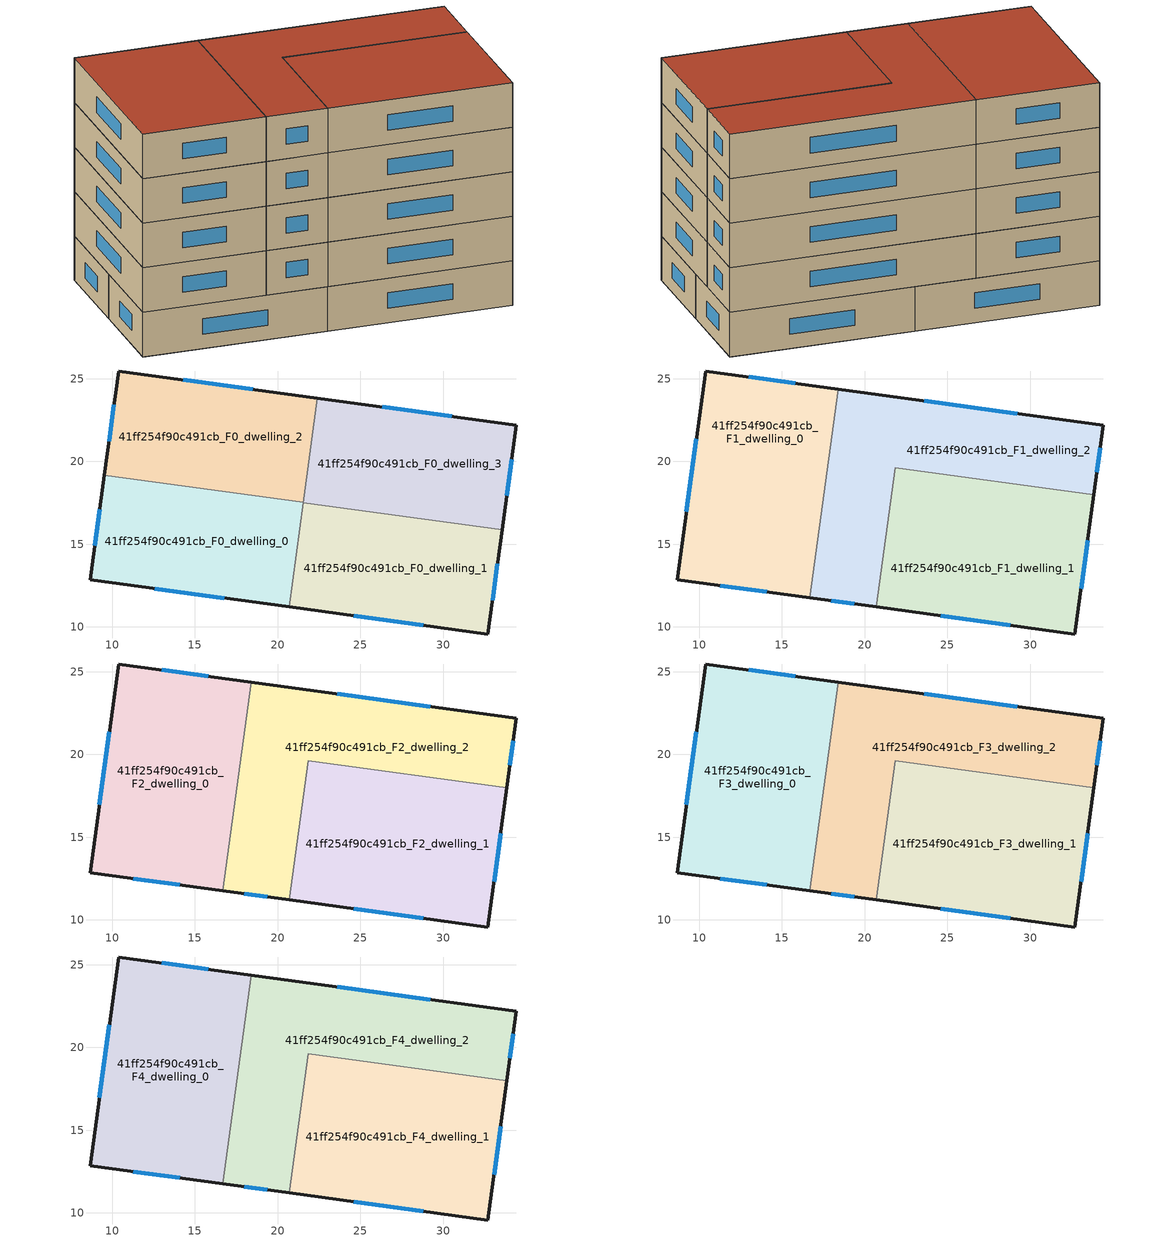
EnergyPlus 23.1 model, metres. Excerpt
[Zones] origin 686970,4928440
41ff254f90c491cb_F0_dwelling_0
 floor ground (EU_floor_Construction): 20.69,11.21 21.55,17.52 9.53,19.16 8.67,12.85 z0
 wall outside (EU_wall_Construction): 20.69,11.21 8.67,12.85 9.53,19.16 z0:3
 wall to 41ff254f90c491cb_F0_dwelling_1 (EU_wall_Construction): 21.55,17.52 20.69,11.21 z0:3
 wall to 41ff254f90c491cb_F0_dwelling_2 (EU_wall_Construction): 9.53,19.16 21.55,17.52 z0:3
 window (EU_Window_Construction): 16.78,11.75 12.58,12.32 / 8.95,14.9 9.25,17.11 z0.98:2.02
41ff254f90c491cb_F0_dwelling_1
 floor ground (EU_floor_Construction): 32.7,9.57 33.56,15.88 21.55,17.52 20.69,11.21 z0
 wall outside (EU_wall_Construction): 33.56,15.88 32.7,9.57 20.69,11.21 z0:3
 wall to 41ff254f90c491cb_F0_dwelling_3 (EU_wall_Construction): 21.55,17.52 33.56,15.88 z0:3
 window (EU_Window_Construction): 28.8,10.11 24.6,10.68 / 33.28,13.83 32.98,11.62 z0.98:2.02
41ff254f90c491cb_F0_dwelling_2
 floor ground (EU_floor_Construction): 21.55,17.52 22.41,23.82 10.39,25.46 9.53,19.16 z0
 wall outside (EU_wall_Construction): 9.53,19.16 10.39,25.46 22.41,23.82 z0:3
 wall to 41ff254f90c491cb_F0_dwelling_3 (EU_wall_Construction): 22.41,23.82 21.55,17.52 z0:3
 window (EU_Window_Construction): 14.3,24.93 18.5,24.36 / 9.81,21.21 10.11,23.41 z0.98:2.02
41ff254f90c491cb_F0_dwelling_3
 floor ground (EU_floor_Construction): 33.56,15.88 34.42,22.18 22.41,23.82 21.55,17.52 z0
 wall outside (EU_wall_Construction): 22.41,23.82 34.42,22.18 33.56,15.88 z0:3
 window (EU_Window_Construction): 26.32,23.29 30.52,22.72 / 34.14,20.13 33.84,17.93 z0.98:2.02
41ff254f90c491cb_F1_dwelling_0
 floor to 41ff254f90c491cb_F0_dwelling_0 (EU_floor_Construction): 16.68,11.76 17.54,18.06 9.53,19.16 8.67,12.85 z3
 floor to 41ff254f90c491cb_F0_dwelling_2 (EU_floor_Construction): 17.54,18.06 18.4,24.37 10.39,25.46 9.53,19.16 z3
 wall outside (EU_wall_Construction): 16.68,11.76 8.67,12.85 10.39,25.46 18.4,24.37 z3:6
 wall to 41ff254f90c491cb_F1_dwelling_2 (EU_wall_Construction): 18.4,24.37 16.68,11.76 z3:6
 window (EU_Window_Construction): 13,25.11 15.8,24.72 / 14.08,12.11 11.28,12.5 / 9.23,16.95 9.83,21.36 z3.98:5.02
41ff254f90c491cb_F1_dwelling_1
 floor to 41ff254f90c491cb_F0_dwelling_1 (EU_floor_Construction): 32.7,9.57 33.56,15.88 21.55,17.52 20.69,11.21 z3
 floor to 41ff254f90c491cb_F0_dwelling_3 (EU_floor_Construction): 33.56,15.88 33.85,17.98 21.84,19.62 21.55,17.52 z3
 wall outside (EU_wall_Construction): 33.85,17.98 32.7,9.57 20.69,11.21 z3:6
 wall to 41ff254f90c491cb_F1_dwelling_2 (EU_wall_Construction): 20.69,11.21 21.84,19.62 33.85,17.98 z3:6
 window (EU_Window_Construction): 28.8,10.11 24.6,10.68 / 33.48,15.24 33.08,12.31 z3.98:5.02
41ff254f90c491cb_F1_dwelling_2
 floor to 41ff254f90c491cb_F0_dwelling_2 (EU_floor_Construction): 21.55,17.52 22.41,23.82 18.4,24.37 17.54,18.06 z3
 floor to 41ff254f90c491cb_F0_dwelling_3 (EU_floor_Construction): 33.85,17.98 34.42,22.18 22.41,23.82 21.55,17.52 21.84,19.62 z3
 floor to 41ff254f90c491cb_F0_dwelling_0 (EU_floor_Construction): 20.69,11.21 21.52,17.33 21.55,17.52 17.54,18.06 16.68,11.76 z3
 wall outside (EU_wall_Construction): 20.69,11.21 16.68,11.76 / 18.4,24.37 34.42,22.18 33.85,17.98 z3:6
 window (EU_Window_Construction): 19.39,11.39 17.99,11.58 / 23.61,23.66 29.21,22.89 / 34.24,20.82 34.04,19.35 z3.98:5.02
41ff254f90c491cb_F2_dwelling_0
 floor to 41ff254f90c491cb_F1_dwelling_0 (EU_floor_Construction): 16.68,11.76 18.4,24.37 10.39,25.46 8.67,12.85 z6
 wall outside (EU_wall_Construction): 16.68,11.76 8.67,12.85 10.39,25.46 18.4,24.37 z6:9
 wall to 41ff254f90c491cb_F2_dwelling_2 (EU_wall_Construction): 18.4,24.37 16.68,11.76 z6:9
 window (EU_Window_Construction): 13,25.11 15.8,24.72 / 14.08,12.11 11.28,12.5 / 9.23,16.95 9.83,21.36 z6.98:8.02
41ff254f90c491cb_F2_dwelling_1
 floor to 41ff254f90c491cb_F1_dwelling_1 (EU_floor_Construction): 32.7,9.57 33.85,17.98 21.84,19.62 20.69,11.21 z6
 wall outside (EU_wall_Construction): 33.85,17.98 32.7,9.57 20.69,11.21 z6:9
 wall to 41ff254f90c491cb_F2_dwelling_2 (EU_wall_Construction): 20.69,11.21 21.84,19.62 33.85,17.98 z6:9
 window (EU_Window_Construction): 28.8,10.11 24.6,10.68 / 33.48,15.24 33.08,12.31 z6.98:8.02
41ff254f90c491cb_F2_dwelling_2
 floor to 41ff254f90c491cb_F1_dwelling_2 (EU_floor_Construction): 33.85,17.98 34.42,22.18 18.4,24.37 16.68,11.76 20.69,11.21 21.84,19.62 z6
 wall outside (EU_wall_Construction): 20.69,11.21 16.68,11.76 / 18.4,24.37 34.42,22.18 33.85,17.98 z6:9
 window (EU_Window_Construction): 19.39,11.39 17.99,11.58 / 23.61,23.66 29.21,22.89 / 34.24,20.82 34.04,19.35 z6.98:8.02
41ff254f90c491cb_F3_dwelling_0
 floor to 41ff254f90c491cb_F2_dwelling_0 (EU_floor_Construction): 16.68,11.76 18.4,24.37 10.39,25.46 8.67,12.85 z9
 wall outside (EU_wall_Construction): 16.68,11.76 8.67,12.85 10.39,25.46 18.4,24.37 z9:12
 wall to 41ff254f90c491cb_F3_dwelling_2 (EU_wall_Construction): 18.4,24.37 16.68,11.76 z9:12
 window (EU_Window_Construction): 13,25.11 15.8,24.72 / 14.08,12.11 11.28,12.5 / 9.23,16.95 9.83,21.36 z9.98:11.02
41ff254f90c491cb_F3_dwelling_1
 floor to 41ff254f90c491cb_F2_dwelling_1 (EU_floor_Construction): 32.7,9.57 33.85,17.98 21.84,19.62 20.69,11.21 z9
 wall outside (EU_wall_Construction): 33.85,17.98 32.7,9.57 20.69,11.21 z9:12
 wall to 41ff254f90c491cb_F3_dwelling_2 (EU_wall_Construction): 20.69,11.21 21.84,19.62 33.85,17.98 z9:12
 window (EU_Window_Construction): 28.8,10.11 24.6,10.68 / 33.48,15.24 33.08,12.31 z9.98:11.02
41ff254f90c491cb_F3_dwelling_2
 floor to 41ff254f90c491cb_F2_dwelling_2 (EU_floor_Construction): 33.85,17.98 34.42,22.18 18.4,24.37 16.68,11.76 20.69,11.21 21.84,19.62 z9
 wall outside (EU_wall_Construction): 20.69,11.21 16.68,11.76 / 18.4,24.37 34.42,22.18 33.85,17.98 z9:12
 window (EU_Window_Construction): 19.39,11.39 17.99,11.58 / 23.61,23.66 29.21,22.89 / 34.24,20.82 34.04,19.35 z9.98:11.02
41ff254f90c491cb_F4_dwelling_0
 floor to 41ff254f90c491cb_F3_dwelling_0 (EU_floor_Construction): 16.68,11.76 18.4,24.37 10.39,25.46 8.67,12.85 z12
 wall outside (EU_wall_Construction): 16.68,11.76 8.67,12.85 10.39,25.46 18.4,24.37 z12:15
 wall to 41ff254f90c491cb_F4_dwelling_2 (EU_wall_Construction): 18.4,24.37 16.68,11.76 z12:15
 window (EU_Window_Construction): 13,25.11 15.8,24.72 / 14.08,12.11 11.28,12.5 / 9.23,16.95 9.83,21.36 z12.98:14.02
 roof outside (EU_roof_Construction): 18.4,24.37 16.68,11.76 8.67,12.85 10.39,25.46 z15
41ff254f90c491cb_F4_dwelling_1
 floor to 41ff254f90c491cb_F3_dwelling_1 (EU_floor_Construction): 32.7,9.57 33.85,17.98 21.84,19.62 20.69,11.21 z12
 wall outside (EU_wall_Construction): 33.85,17.98 32.7,9.57 20.69,11.21 z12:15
 wall to 41ff254f90c491cb_F4_dwelling_2 (EU_wall_Construction): 20.69,11.21 21.84,19.62 33.85,17.98 z12:15
 window (EU_Window_Construction): 28.8,10.11 24.6,10.68 / 33.48,15.24 33.08,12.31 z12.98:14.02
 roof outside (EU_roof_Construction): 33.85,17.98 32.7,9.57 20.69,11.21 21.84,19.62 z15
41ff254f90c491cb_F4_dwelling_2
 floor to 41ff254f90c491cb_F3_dwelling_2 (EU_floor_Construction): 33.85,17.98 34.42,22.18 18.4,24.37 16.68,11.76 20.69,11.21 21.84,19.62 z12
 wall outside (EU_wall_Construction): 20.69,11.21 16.68,11.76 / 18.4,24.37 34.42,22.18 33.85,17.98 z12:15
 window (EU_Window_Construction): 19.39,11.39 17.99,11.58 / 23.61,23.66 29.21,22.89 / 34.24,20.82 34.04,19.35 z12.98:14.02
 roof outside (EU_roof_Construction): 34.42,22.18 33.85,17.98 21.84,19.62 20.69,11.21 16.68,11.76 18.4,24.37 z15
[Building]
EU S2 Campaign: North Axis=0; Terrain=City; Solar Distribution=FullExterior
[Site:Location]
Bologna: Latitude=44.5; Longitude=11.25; Time Zone=1; Elevation=37
[SizingPeriod:WeatherFileDays]
AnnualSizingPeriod: Begin Month=1; Begin Day of Month=1; End Month=12; End Day of Month=31; Day of Week for Start Day=Monday; Use Weather File Daylight Saving Period=No; Use Weather File Rain and Snow Indicators=No
[MATERIAL]
EU_InternalMass_Material: Roughness=MediumRough; Thickness=0.1; Conductivity=1; Density=1800; Specific Heat=900; Thermal Absorptance=0.9; Solar Absorptance=0.7; Visible Absorptance=0.7
[MATERIAL:NOMASS] Roughness=MediumRough; Thermal Absorptance=0.9; Solar Absorptance=0.7; Visible Absorptance=0.7
Name | Thermal Resistance
EU_wall_NoMass | 0.905828
EU_roof_NoMass | 0.37593
EU_floor_NoMass | 0.67114
[WINDOWMATERIAL:SIMPLEGLAZINGSYSTEM]
EU_Window_SimpleGlazing: UFactor=4.52486; Solar Heat Gain Coefficient=0.85; Visible Transmittance=0.85
[CONSTRUCTION]
EU_wall_Construction: EU_wall_NoMass
EU_roof_Construction: EU_roof_NoMass
EU_floor_Construction: EU_floor_NoMass
EU_InternalMass_Construction: EU_InternalMass_Material
EU_Window_Construction: EU_Window_SimpleGlazing
[ZONE] Type=1; Multiplier=1; Ceiling Height=autocalculate; Floor Area=autocalculate; Part of Total Floor Area=Yes
Name | Volume
41ff254f90c491cb_F0_dwelling_0 | 231.478
41ff254f90c491cb_F1_dwelling_0; 41ff254f90c491cb_F2_dwelling_0; 41ff254f90c491cb_F3_dwelling_0; 41ff254f90c491cb_F4_dwelling_0 | 308.632
41ff254f90c491cb_F0_dwelling_1 | 231.477
41ff254f90c491cb_F1_dwelling_1; 41ff254f90c491cb_F2_dwelling_1; 41ff254f90c491cb_F3_dwelling_1; 41ff254f90c491cb_F4_dwelling_1 | 308.626
41ff254f90c491cb_F0_dwelling_2 | 231.475
41ff254f90c491cb_F1_dwelling_2; 41ff254f90c491cb_F2_dwelling_2; 41ff254f90c491cb_F3_dwelling_2; 41ff254f90c491cb_F4_dwelling_2 | 308.667
41ff254f90c491cb_F0_dwelling_3 | 231.496
[INTERNALMASS] Construction=EU_InternalMass_Construction
Name | Zone or ZoneList | Surface Area
41ff254f90c491cb_F0_dwelling_0_EU_InternalMass | 41ff254f90c491cb_F0_dwelling_0 | 77.1594
41ff254f90c491cb_F0_dwelling_1_EU_InternalMass | 41ff254f90c491cb_F0_dwelling_1 | 77.1585
41ff254f90c491cb_F0_dwelling_2_EU_InternalMass | 41ff254f90c491cb_F0_dwelling_2 | 77.1589
41ff254f90c491cb_F0_dwelling_3_EU_InternalMass | 41ff254f90c491cb_F0_dwelling_3 | 77.1648
41ff254f90c491cb_F1_dwelling_0_EU_InternalMass | 41ff254f90c491cb_F1_dwelling_0 | 102.877
41ff254f90c491cb_F1_dwelling_1_EU_InternalMass | 41ff254f90c491cb_F1_dwelling_1 | 102.874
41ff254f90c491cb_F1_dwelling_2_EU_InternalMass | 41ff254f90c491cb_F1_dwelling_2 | 102.889
41ff254f90c491cb_F2_dwelling_0_EU_InternalMass | 41ff254f90c491cb_F2_dwelling_0 | 102.877
41ff254f90c491cb_F2_dwelling_1_EU_InternalMass | 41ff254f90c491cb_F2_dwelling_1 | 102.874
41ff254f90c491cb_F2_dwelling_2_EU_InternalMass | 41ff254f90c491cb_F2_dwelling_2 | 102.889
41ff254f90c491cb_F3_dwelling_0_EU_InternalMass | 41ff254f90c491cb_F3_dwelling_0 | 102.877
41ff254f90c491cb_F3_dwelling_1_EU_InternalMass | 41ff254f90c491cb_F3_dwelling_1 | 102.874
41ff254f90c491cb_F3_dwelling_2_EU_InternalMass | 41ff254f90c491cb_F3_dwelling_2 | 102.889
41ff254f90c491cb_F4_dwelling_0_EU_InternalMass | 41ff254f90c491cb_F4_dwelling_0 | 102.877
41ff254f90c491cb_F4_dwelling_1_EU_InternalMass | 41ff254f90c491cb_F4_dwelling_1 | 102.874
41ff254f90c491cb_F4_dwelling_2_EU_InternalMass | 41ff254f90c491cb_F4_dwelling_2 | 102.889
[OTHEREQUIPMENT] Fuel Type=Electricity; Design Level Calculation Method=Watts/Area; Power per Zone Floor Area=1; Fraction Latent=0; Fraction Radiant=0; Fraction Lost=0; Carbon Dioxide Generation Rate=0; EndUse Subcategory=EU_Step8_InternalGains
Name | Zone or ZoneList or Space or SpaceList | Schedule
EU_Step8_InternalGain_41ff254f90c491cb_F0_dwelling_0_f000 | 41ff254f90c491cb_F0_dwelling_0 | EU_Step8_GainSchedule_41ff254f90c491cb_F0_dwelling_0_f000
EU_Step8_InternalGain_41ff254f90c491cb_F0_dwelling_1_f000 | 41ff254f90c491cb_F0_dwelling_1 | EU_Step8_GainSchedule_41ff254f90c491cb_F0_dwelling_1_f000
EU_Step8_InternalGain_41ff254f90c491cb_F0_dwelling_2_f000 | 41ff254f90c491cb_F0_dwelling_2 | EU_Step8_GainSchedule_41ff254f90c491cb_F0_dwelling_2_f000
EU_Step8_InternalGain_41ff254f90c491cb_F0_dwelling_3_f000 | 41ff254f90c491cb_F0_dwelling_3 | EU_Step8_GainSchedule_41ff254f90c491cb_F0_dwelling_3_f000
EU_Step8_InternalGain_41ff254f90c491cb_F1_dwelling_0_f000 | 41ff254f90c491cb_F1_dwelling_0 | EU_Step8_GainSchedule_41ff254f90c491cb_F1_dwelling_0_f000
EU_Step8_InternalGain_41ff254f90c491cb_F1_dwelling_1_f000 | 41ff254f90c491cb_F1_dwelling_1 | EU_Step8_GainSchedule_41ff254f90c491cb_F1_dwelling_1_f000
EU_Step8_InternalGain_41ff254f90c491cb_F1_dwelling_2_f000 | 41ff254f90c491cb_F1_dwelling_2 | EU_Step8_GainSchedule_41ff254f90c491cb_F1_dwelling_2_f000
EU_Step8_InternalGain_41ff254f90c491cb_F2_dwelling_0_f000 | 41ff254f90c491cb_F2_dwelling_0 | EU_Step8_GainSchedule_41ff254f90c491cb_F2_dwelling_0_f000
EU_Step8_InternalGain_41ff254f90c491cb_F2_dwelling_1_f000 | 41ff254f90c491cb_F2_dwelling_1 | EU_Step8_GainSchedule_41ff254f90c491cb_F2_dwelling_1_f000
EU_Step8_InternalGain_41ff254f90c491cb_F2_dwelling_2_f000 | 41ff254f90c491cb_F2_dwelling_2 | EU_Step8_GainSchedule_41ff254f90c491cb_F2_dwelling_2_f000
EU_Step8_InternalGain_41ff254f90c491cb_F3_dwelling_0_f000 | 41ff254f90c491cb_F3_dwelling_0 | EU_Step8_GainSchedule_41ff254f90c491cb_F3_dwelling_0_f000
EU_Step8_InternalGain_41ff254f90c491cb_F3_dwelling_1_f000 | 41ff254f90c491cb_F3_dwelling_1 | EU_Step8_GainSchedule_41ff254f90c491cb_F3_dwelling_1_f000
EU_Step8_InternalGain_41ff254f90c491cb_F3_dwelling_2_f000 | 41ff254f90c491cb_F3_dwelling_2 | EU_Step8_GainSchedule_41ff254f90c491cb_F3_dwelling_2_f000
EU_Step8_InternalGain_41ff254f90c491cb_F4_dwelling_0_f000 | 41ff254f90c491cb_F4_dwelling_0 | EU_Step8_GainSchedule_41ff254f90c491cb_F4_dwelling_0_f000
EU_Step8_InternalGain_41ff254f90c491cb_F4_dwelling_1_f000 | 41ff254f90c491cb_F4_dwelling_1 | EU_Step8_GainSchedule_41ff254f90c491cb_F4_dwelling_1_f000
EU_Step8_InternalGain_41ff254f90c491cb_F4_dwelling_2_f000 | 41ff254f90c491cb_F4_dwelling_2 | EU_Step8_GainSchedule_41ff254f90c491cb_F4_dwelling_2_f000
[ZONEVENTILATION:DESIGNFLOWRATE] Schedule=EU_AlwaysOn; Design Flow Rate Calculation Method=AirChanges/Hour; Air Changes per Hour=0.73129; Ventilation Type=Natural; Fan Pressure Rise=0; Fan Total Efficiency=1; Constant Term Coefficient=1; Temperature Term Coefficient=0; Velocity Term Coefficient=0; Velocity Squared Term Coefficient=0; Minimum Indoor Temperature=-100; Maximum Indoor Temperature=100; Delta Temperature=-100; Minimum Outdoor Temperature=-100; Maximum Outdoor Temperature=100; Maximum Wind Speed=40
Name | Zone or ZoneList or Space or SpaceList
EU_ConstantAir_41ff254f90c491cb_F0_dwelling_0 | 41ff254f90c491cb_F0_dwelling_0
EU_ConstantAir_41ff254f90c491cb_F0_dwelling_1 | 41ff254f90c491cb_F0_dwelling_1
EU_ConstantAir_41ff254f90c491cb_F0_dwelling_2 | 41ff254f90c491cb_F0_dwelling_2
EU_ConstantAir_41ff254f90c491cb_F0_dwelling_3 | 41ff254f90c491cb_F0_dwelling_3
EU_ConstantAir_41ff254f90c491cb_F1_dwelling_0 | 41ff254f90c491cb_F1_dwelling_0
EU_ConstantAir_41ff254f90c491cb_F1_dwelling_1 | 41ff254f90c491cb_F1_dwelling_1
EU_ConstantAir_41ff254f90c491cb_F1_dwelling_2 | 41ff254f90c491cb_F1_dwelling_2
EU_ConstantAir_41ff254f90c491cb_F2_dwelling_0 | 41ff254f90c491cb_F2_dwelling_0
EU_ConstantAir_41ff254f90c491cb_F2_dwelling_1 | 41ff254f90c491cb_F2_dwelling_1
EU_ConstantAir_41ff254f90c491cb_F2_dwelling_2 | 41ff254f90c491cb_F2_dwelling_2
EU_ConstantAir_41ff254f90c491cb_F3_dwelling_0 | 41ff254f90c491cb_F3_dwelling_0
EU_ConstantAir_41ff254f90c491cb_F3_dwelling_1 | 41ff254f90c491cb_F3_dwelling_1
EU_ConstantAir_41ff254f90c491cb_F3_dwelling_2 | 41ff254f90c491cb_F3_dwelling_2
EU_ConstantAir_41ff254f90c491cb_F4_dwelling_0 | 41ff254f90c491cb_F4_dwelling_0
EU_ConstantAir_41ff254f90c491cb_F4_dwelling_1 | 41ff254f90c491cb_F4_dwelling_1
EU_ConstantAir_41ff254f90c491cb_F4_dwelling_2 | 41ff254f90c491cb_F4_dwelling_2
[HVACTEMPLATE:THERMOSTAT] Constant Heating Setpoint=20; Constant Cooling Setpoint=50
EU_HeatOnly_41ff254f90c491cb_F0_dwelling_0; EU_HeatOnly_41ff254f90c491cb_F0_dwelling_1; EU_HeatOnly_41ff254f90c491cb_F0_dwelling_2; EU_HeatOnly_41ff254f90c491cb_F0_dwelling_3; EU_HeatOnly_41ff254f90c491cb_F1_dwelling_0; EU_HeatOnly_41ff254f90c491cb_F1_dwelling_1; EU_HeatOnly_41ff254f90c491cb_F1_dwelling_2; EU_HeatOnly_41ff254f90c491cb_F2_dwelling_0; EU_HeatOnly_41ff254f90c491cb_F2_dwelling_1; EU_HeatOnly_41ff254f90c491cb_F2_dwelling_2; EU_HeatOnly_41ff254f90c491cb_F3_dwelling_0; EU_HeatOnly_41ff254f90c491cb_F3_dwelling_1; EU_HeatOnly_41ff254f90c491cb_F3_dwelling_2; EU_HeatOnly_41ff254f90c491cb_F4_dwelling_0; EU_HeatOnly_41ff254f90c491cb_F4_dwelling_1; EU_HeatOnly_41ff254f90c491cb_F4_dwelling_2
[HVACTEMPLATE:ZONE:IDEALLOADSAIRSYSTEM] System Availability Schedule=EU_AlwaysOn; Maximum Heating Supply Air Temperature=50; Minimum Cooling Supply Air Temperature=13; Maximum Heating Supply Air Humidity Ratio=0.0156; Minimum Cooling Supply Air Humidity Ratio=0.0077; Heating Limit=NoLimit; Cooling Limit=NoLimit; Heating Availability Schedule=EU_AlwaysOn; Cooling Availability Schedule=EU_CoolingOff; Dehumidification Control Type=ConstantSensibleHeatRatio; Cooling Sensible Heat Ratio=0.7; Dehumidification Setpoint=60; Humidification Control Type=None; Humidification Setpoint=30; Outdoor Air Method=None; Outdoor Air Flow Rate per Person=0.00944; Outdoor Air Flow Rate per Zone Floor Area=0; Outdoor Air Flow Rate per Zone=0; Demand Controlled Ventilation Type=None; Outdoor Air Economizer Type=NoEconomizer; Heat Recovery Type=None; Sensible Heat Recovery Effectiveness=0.7; Latent Heat Recovery Effectiveness=0.65
Name | Template Thermostat
41ff254f90c491cb_F0_dwelling_0 | EU_HeatOnly_41ff254f90c491cb_F0_dwelling_0
41ff254f90c491cb_F0_dwelling_1 | EU_HeatOnly_41ff254f90c491cb_F0_dwelling_1
41ff254f90c491cb_F0_dwelling_2 | EU_HeatOnly_41ff254f90c491cb_F0_dwelling_2
41ff254f90c491cb_F0_dwelling_3 | EU_HeatOnly_41ff254f90c491cb_F0_dwelling_3
41ff254f90c491cb_F1_dwelling_0 | EU_HeatOnly_41ff254f90c491cb_F1_dwelling_0
41ff254f90c491cb_F1_dwelling_1 | EU_HeatOnly_41ff254f90c491cb_F1_dwelling_1
41ff254f90c491cb_F1_dwelling_2 | EU_HeatOnly_41ff254f90c491cb_F1_dwelling_2
41ff254f90c491cb_F2_dwelling_0 | EU_HeatOnly_41ff254f90c491cb_F2_dwelling_0
41ff254f90c491cb_F2_dwelling_1 | EU_HeatOnly_41ff254f90c491cb_F2_dwelling_1
41ff254f90c491cb_F2_dwelling_2 | EU_HeatOnly_41ff254f90c491cb_F2_dwelling_2
41ff254f90c491cb_F3_dwelling_0 | EU_HeatOnly_41ff254f90c491cb_F3_dwelling_0
41ff254f90c491cb_F3_dwelling_1 | EU_HeatOnly_41ff254f90c491cb_F3_dwelling_1
41ff254f90c491cb_F3_dwelling_2 | EU_HeatOnly_41ff254f90c491cb_F3_dwelling_2
41ff254f90c491cb_F4_dwelling_0 | EU_HeatOnly_41ff254f90c491cb_F4_dwelling_0
41ff254f90c491cb_F4_dwelling_1 | EU_HeatOnly_41ff254f90c491cb_F4_dwelling_1
41ff254f90c491cb_F4_dwelling_2 | EU_HeatOnly_41ff254f90c491cb_F4_dwelling_2
[SIZING:ZONE] Zone Cooling Design Supply Air Temperature Input Method=SupplyAirTemperature; Zone Cooling Design Supply Air Temperature=13; Zone Heating Design Supply Air Temperature Input Method=SupplyAirTemperature; Zone Heating Design Supply Air Temperature=50; Zone Cooling Design Supply Air Humidity Ratio=0.008; Zone Heating Design Supply Air Humidity Ratio=0.008; Cooling Design Air Flow Method=DesignDay; Cooling Design Air Flow Rate=0; Cooling Minimum Air Flow per Zone Floor Area=0.000762; Cooling Minimum Air Flow=0; Cooling Minimum Air Flow Fraction=0.2; Heating Design Air Flow Method=DesignDay; Heating Design Air Flow Rate=0; Heating Maximum Air Flow per Zone Floor Area=0.002032; Heating Maximum Air Flow=0.141576; Heating Maximum Air Flow Fraction=0.3; Account for Dedicated Outdoor Air System=No; Dedicated Outdoor Air System Control Strategy=NeutralSupplyAir; Dedicated Outdoor Air Low Setpoint Temperature for Design=autosize; Dedicated Outdoor Air High Setpoint Temperature for Design=autosize; Zone Load Sizing Method=Sensible Load Only No Latent Load; Zone Latent Cooling Design Supply Air Humidity Ratio Input Method=HumidityRatioDifference; Zone Cooling Design Supply Air Humidity Ratio Difference=0.005; Zone Latent Heating Design Supply Air Humidity Ratio Input Method=HumidityRatioDifference; Zone Humidification Design Supply Air Humidity Ratio Difference=0.005
41ff254f90c491cb_F0_dwelling_0; 41ff254f90c491cb_F0_dwelling_1; 41ff254f90c491cb_F0_dwelling_2; 41ff254f90c491cb_F0_dwelling_3; 41ff254f90c491cb_F1_dwelling_0; 41ff254f90c491cb_F1_dwelling_1; 41ff254f90c491cb_F1_dwelling_2; 41ff254f90c491cb_F2_dwelling_0; 41ff254f90c491cb_F2_dwelling_1; 41ff254f90c491cb_F2_dwelling_2; 41ff254f90c491cb_F3_dwelling_0; 41ff254f90c491cb_F3_dwelling_1; 41ff254f90c491cb_F3_dwelling_2; 41ff254f90c491cb_F4_dwelling_0; 41ff254f90c491cb_F4_dwelling_1; 41ff254f90c491cb_F4_dwelling_2
[SCHEDULE:CONSTANT]
Name | Hourly Value
EU_AlwaysOn | 1
EU_CoolingOff | 0
[SCHEDULE:FILE] Column Number=1; Rows to Skip at Top=0; Number of Hours of Data=8760; Column Separator=Comma; Interpolate to Timestep=No; Minutes per Item=60; Adjust Schedule for Daylight Savings=Yes
Name | File
EU_Step8_GainSchedule_41ff254f90c491cb_F0_dwelling_0_f000 | ../../schedules/41ff254f90c491cb/41ff254f90c491cb_F0_dwelling_0_f000_gain.csv
EU_Step8_GainSchedule_41ff254f90c491cb_F0_dwelling_1_f000 | ../../schedules/41ff254f90c491cb/41ff254f90c491cb_F0_dwelling_1_f000_gain.csv
EU_Step8_GainSchedule_41ff254f90c491cb_F0_dwelling_2_f000 | ../../schedules/41ff254f90c491cb/41ff254f90c491cb_F0_dwelling_2_f000_gain.csv
EU_Step8_GainSchedule_41ff254f90c491cb_F0_dwelling_3_f000 | ../../schedules/41ff254f90c491cb/41ff254f90c491cb_F0_dwelling_3_f000_gain.csv
EU_Step8_GainSchedule_41ff254f90c491cb_F1_dwelling_0_f000 | ../../schedules/41ff254f90c491cb/41ff254f90c491cb_F1_dwelling_0_f000_gain.csv
EU_Step8_GainSchedule_41ff254f90c491cb_F1_dwelling_1_f000 | ../../schedules/41ff254f90c491cb/41ff254f90c491cb_F1_dwelling_1_f000_gain.csv
EU_Step8_GainSchedule_41ff254f90c491cb_F1_dwelling_2_f000 | ../../schedules/41ff254f90c491cb/41ff254f90c491cb_F1_dwelling_2_f000_gain.csv
EU_Step8_GainSchedule_41ff254f90c491cb_F2_dwelling_0_f000 | ../../schedules/41ff254f90c491cb/41ff254f90c491cb_F2_dwelling_0_f000_gain.csv
EU_Step8_GainSchedule_41ff254f90c491cb_F2_dwelling_1_f000 | ../../schedules/41ff254f90c491cb/41ff254f90c491cb_F2_dwelling_1_f000_gain.csv
EU_Step8_GainSchedule_41ff254f90c491cb_F2_dwelling_2_f000 | ../../schedules/41ff254f90c491cb/41ff254f90c491cb_F2_dwelling_2_f000_gain.csv
EU_Step8_GainSchedule_41ff254f90c491cb_F3_dwelling_0_f000 | ../../schedules/41ff254f90c491cb/41ff254f90c491cb_F3_dwelling_0_f000_gain.csv
EU_Step8_GainSchedule_41ff254f90c491cb_F3_dwelling_1_f000 | ../../schedules/41ff254f90c491cb/41ff254f90c491cb_F3_dwelling_1_f000_gain.csv
EU_Step8_GainSchedule_41ff254f90c491cb_F3_dwelling_2_f000 | ../../schedules/41ff254f90c491cb/41ff254f90c491cb_F3_dwelling_2_f000_gain.csv
EU_Step8_GainSchedule_41ff254f90c491cb_F4_dwelling_0_f000 | ../../schedules/41ff254f90c491cb/41ff254f90c491cb_F4_dwelling_0_f000_gain.csv
EU_Step8_GainSchedule_41ff254f90c491cb_F4_dwelling_1_f000 | ../../schedules/41ff254f90c491cb/41ff254f90c491cb_F4_dwelling_1_f000_gain.csv
EU_Step8_GainSchedule_41ff254f90c491cb_F4_dwelling_2_f000 | ../../schedules/41ff254f90c491cb/41ff254f90c491cb_F4_dwelling_2_f000_gain.csv
